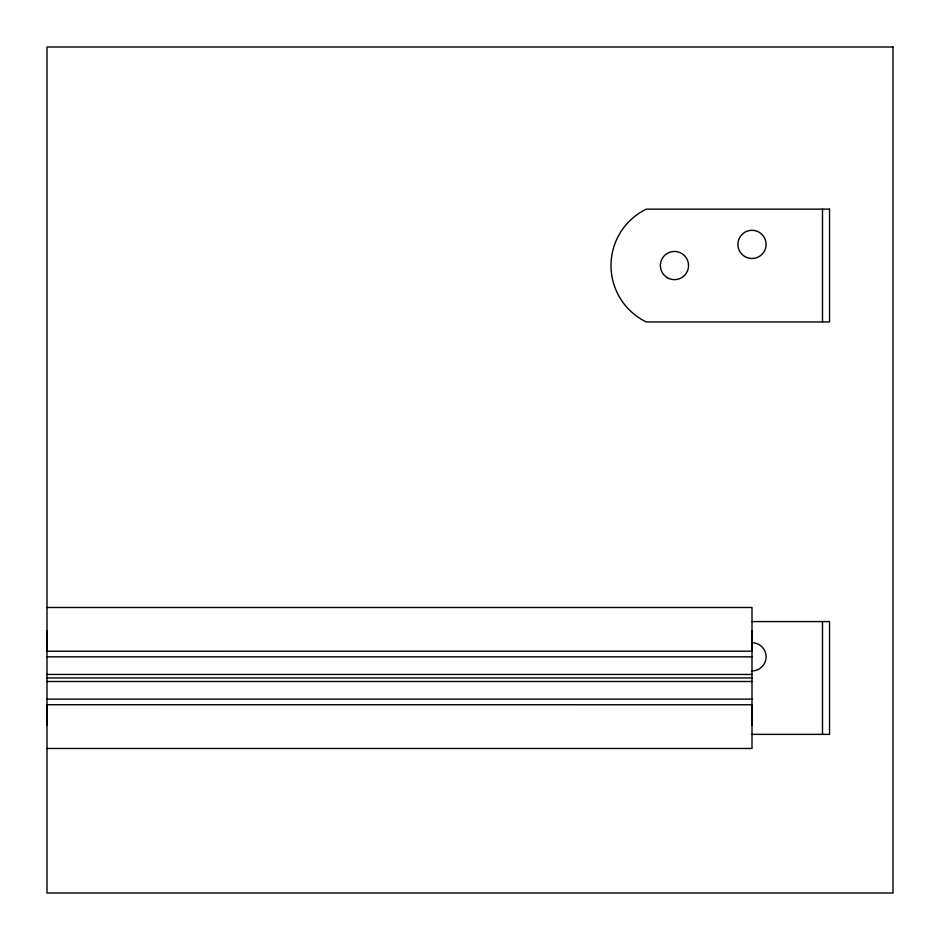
<?xml version="1.0" encoding="UTF-8"?>
<svg xmlns="http://www.w3.org/2000/svg" width="940" height="940" viewBox="0 0 940 940"><rect width="100%" height="100%" fill="white"/><g stroke="black" fill="none" stroke-linecap="round" stroke-linejoin="round"><path stroke-width="1.41" d="M47 725.257L47 704.718L752 704.765L752 725.257M47 630.693L47 651.232L752 651.185L752 630.693M47 607.475L752 607.475L752 748.475L47 748.475M752 621.575L829.55 621.575L829.55 734.375L752 734.375M47 656.825L752 656.825M47 674.45L752 674.45M47 677.975L752 677.975M47 681.5L752 681.5M47 699.125L752 699.125M822.5 209.15L822.5 321.95M822.5 621.575L822.5 734.375M752 642.725A14.1 14.1 0 0 1 766.1 656.825A14.1 14.1 0 0 1 752 670.925M893 47L47 47L47 893L893 893L893 47M829.55 209.15L646.25 209.15A62.745 62.745 0 0 0 646.25 321.95L829.55 321.95L829.55 209.15M667.4 277.758A14.1 14.1 0 0 0 688.55 265.55A14.1 14.1 0 0 0 667.4 253.342A14.1 14.1 0 0 0 667.4 277.758M744.95 256.608A14.1 14.1 0 0 0 766.1 244.4A14.1 14.1 0 0 0 744.95 232.192A14.1 14.1 0 0 0 744.95 256.608"/></g></svg>
